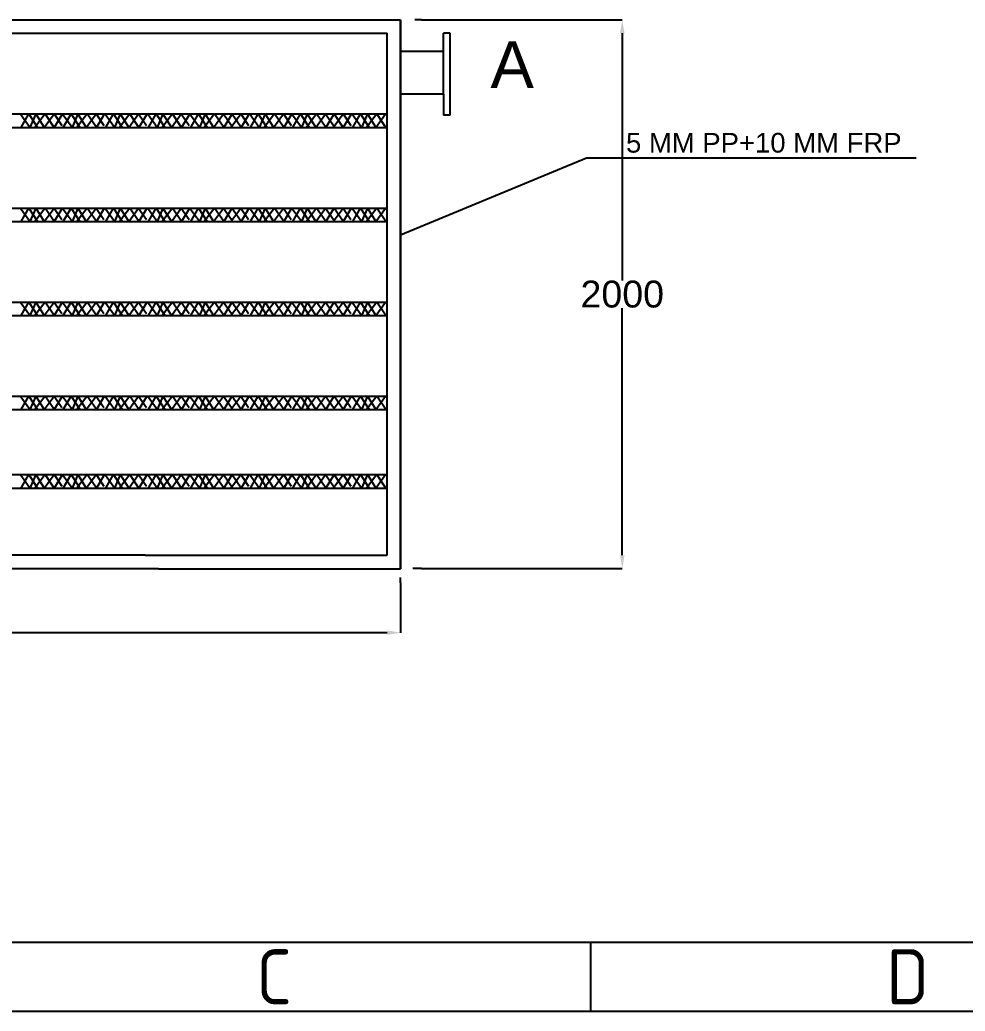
# Model space of a CAD drawing. Header units: millimetres. Extents: x 84766 to 187062, y 11889 to 33738.
# Drawn here: x 90427 to 93944, y 12145 to 15834 of the extents above; entities that cross this region are included whole.
import ezdxf
from ezdxf.enums import TextEntityAlignment as Align

# ---------------------------------------------------------------- set-up
doc = ezdxf.new("R2010")
doc.units = ezdxf.units.MM
doc.header["$LTSCALE"] = 200
doc.header["$MEASUREMENT"] = 0
doc.layers.add('EQTXT', color=6, linetype='Continuous')
doc.styles.add('ISOCP', font='isocp.shx')
doc.styles.get("Standard").update_dxf_attribs({"font": 'arial.ttf'})
doc.dimstyles.get("Standard").update_dxf_attribs({"dimtxt": 100, "dimasz": 50, "dimexe": 0.18, "dimexo": 20, "dimgap": 0.5, "dimtad": 0, "dimtih": 1, "dimtoh": 1, "dimdec": 0, "dimzin": 0, "dimdsep": 46, "dimtxsty": 'Standard', "dimcen": 0.09, "dimadec": 0, "dimazin": 0, "dimtfac": 1, "dimtdec": 0, "dimtofl": 0, "dimtmove": 0, "dimatfit": 3, "dimfxl": 1, "dimtolj": 1, "dimtzin": 0, "dimarcsym": 0})

# ---------------------------------------------------------------- blocks, each defined once
blk = doc.blocks.new('*D48')
at = {"color": 0, "lineweight": -2, "transparency": 16777216}
for p, q in [((86843.3, 13739.2), (86843.3, 13553.2)), ((91843.6, 13739.2), (91843.6, 13553.2)), ((86893.3, 13553.4), (89193.8, 13553.4)), ((91793.6, 13553.4), (89493.1, 13553.4))]:
    blk.add_line(p, q, dxfattribs=at)
at = {"color": 0, "linetype": 'Continuous', "lineweight": -2, "transparency": 16777216}
for points in [[(86893.3, 13561.7), (86893.3, 13545), (86843.3, 13553.4)], [(91793.6, 13561.7), (91793.6, 13545), (91843.6, 13553.4)]]:
    blk.add_solid(points, dxfattribs=at)
at = {"layer": 'Defpoints', "color": 0, "linetype": 'Continuous', "lineweight": -2, "transparency": 16777216}
for p in [(86843.3, 13759.2), (91843.6, 13759.2), (91843.6, 13553.4)]:
    blk.add_point(p, dxfattribs=at)
at = {"color": 0, "linetype": 'Continuous', "lineweight": -2, "transparency": 16777216, "insert": (89343.4, 13553.4), "char_height": 100, "attachment_point": 5}
blk.add_mtext('\\A1;5000', dxfattribs=at)
blk = doc.blocks.new('*D49')
at = {"color": 0, "lineweight": -2, "transparency": 16777216}
for p, q in [((91921.6, 15833.6), (92668.4, 15833.6)), ((92668.2, 15783.6), (92668.2, 14864.2)), ((92668.2, 13841.6), (92668.2, 14761.1)), ((91921.6, 13791.6), (92668.4, 13791.6))]:
    blk.add_line(p, q, dxfattribs=at)
at = {"color": 0, "linetype": 'Continuous', "lineweight": -2, "transparency": 16777216}
for points in [[(92659.9, 15783.6), (92676.6, 15783.6), (92668.2, 15833.6)], [(92659.9, 13841.6), (92676.6, 13841.6), (92668.2, 13791.6)]]:
    blk.add_solid(points, dxfattribs=at)
at = {"layer": 'Defpoints', "color": 0, "linetype": 'Continuous', "lineweight": -2, "transparency": 16777216}
for p in [(91901.6, 15833.6), (92668.2, 15833.6), (91901.6, 13791.6)]:
    blk.add_point(p, dxfattribs=at)
at = {"color": 0, "linetype": 'Continuous', "lineweight": -2, "transparency": 16777216, "insert": (92668.2, 14812.6), "char_height": 100, "attachment_point": 5}
blk.add_mtext('\\A1;2000', dxfattribs=at)

msp = doc.modelspace()

# ---------------------------------------------------------------- linework, layer by layer
at = {"linetype": 'Continuous', "lineweight": -2}
for p, q in [((88515.3, 15833.5), (91843.1, 15833.5)), ((91843.1, 13791.5), (91843.1, 15833.5)), ((91843.1, 15833.5), (91843.1, 13791.5)), ((91921.6, 15833.6), (91896.5, 15833.6)), ((88515.3, 15783.5), (91793.1, 15783.5)), ((91793.1, 13841.5), (91793.1, 15783.5)), ((92002.4, 15691.9), (92002.4, 15784.6)), ((92027.8, 15478.7), (92027.8, 15784.6)), ((92002.4, 15715.4), (91843.1, 15715.4)), ((92002.5, 15557.1), (91843.1, 15557.1)), ((92002.5, 15557.1), (92003, 15478.6)), ((89992.1, 15483.5), (91793.1, 15483.5)), ((92027.8, 15478.7), (92002.9, 15478.6)), ((89992.1, 15433.5), (91793.1, 15433.5)), ((93193.2, 15320), (93610.6, 15320)), ((93610.6, 15320), (93762.4, 15320)), ((89992.1, 15133.5), (91793.1, 15133.5)), ((89992.1, 15083.5), (91793.1, 15083.5)), ((89992.1, 14783.5), (91793.1, 14783.5)), ((89992.1, 14733.5), (91793.1, 14733.5)), ((89992.1, 14433.5), (91793.1, 14433.5)), ((89992.1, 14383.5), (91793.1, 14383.5)), ((89992.1, 14141.5), (91793.1, 14141.5)), ((89992.1, 14091.5), (91793.1, 14091.5)), ((90893.1, 13841.5), (87793.1, 13841.5)), ((90893.1, 13841.5), (91793.1, 13841.5)), ((90943.1, 13791.5), (87743.1, 13791.5)), ((90943.1, 13791.5), (91843.1, 13791.5)), ((91843.6, 13739), (91843.6, 13759.2)), ((91921.6, 13791.6), (91888.7, 13791.6))]:
    msp.add_line(p, q, dxfattribs=at)
at = {"color": 7, "linetype": 'ByBlock'}
for p, q in [((92027.8, 15784.6), (92002.4, 15784.6)), ((92002.5, 15557.1), (92002.4, 15691.9)), ((90464.2, 15433.5), (90427.5, 15483.5)), ((90431.8, 15433.5), (90460.5, 15483.5)), ((90460.5, 15483.5), (90492.7, 15433.5)), ((90485.6, 15483.5), (90464.2, 15433.5)), ((90520.4, 15483.5), (90482.3, 15433.5)), ((90485.6, 15483.5), (90516.8, 15433.5)), ((90516.8, 15433.5), (90553.7, 15483.5)), ((90554.8, 15433.5), (90520.4, 15483.5)), ((90553.7, 15483.5), (90583.1, 15440.8)), ((90583.1, 15480.6), (90554.8, 15433.5)), ((90620.8, 15433.5), (90584.1, 15483.5)), ((90588.4, 15433.5), (90617.1, 15483.5)), ((90617.1, 15483.5), (90649.3, 15433.5)), ((90642.2, 15483.5), (90620.8, 15433.5)), ((90677, 15483.5), (90638.9, 15433.5)), ((90642.2, 15483.5), (90673.4, 15433.5)), ((90673.4, 15433.5), (90710.3, 15483.5)), ((90711.4, 15433.5), (90677, 15483.5)), ((90710.3, 15483.5), (90739.7, 15440.8)), ((90739.7, 15480.6), (90711.4, 15433.5)), ((90779.2, 15433.5), (90742.4, 15483.5)), ((90746.8, 15433.5), (90775.5, 15483.5)), ((90775.5, 15483.5), (90807.6, 15433.5)), ((90800.5, 15483.5), (90779.2, 15433.5)), ((90835.3, 15483.5), (90797.2, 15433.5)), ((90800.5, 15483.5), (90831.8, 15433.5)), ((90831.8, 15433.5), (90868.7, 15483.5)), ((90869.7, 15433.5), (90835.3, 15483.5)), ((90868.7, 15483.5), (90898.1, 15440.8)), ((90898, 15480.6), (90869.7, 15433.5)), ((90937.8, 15433.5), (90901.1, 15483.5)), ((90905.4, 15433.5), (90934.1, 15483.5)), ((90934.1, 15483.5), (90966.3, 15433.5)), ((90959.2, 15483.5), (90937.8, 15433.5)), ((90994, 15483.5), (90955.9, 15433.5)), ((90959.2, 15483.5), (90990.4, 15433.5)), ((90990.4, 15433.5), (91027.3, 15483.5)), ((91028.4, 15433.5), (90994, 15483.5)), ((91027.3, 15483.5), (91056.7, 15440.8)), ((91056.7, 15480.6), (91028.4, 15433.5)), ((91094.8, 15433.5), (91058.1, 15483.5)), ((91062.4, 15433.5), (91091.1, 15483.5)), ((91091.1, 15483.5), (91123.3, 15433.5)), ((91116.2, 15483.5), (91094.8, 15433.5)), ((91151, 15483.5), (91112.9, 15433.5)), ((91116.2, 15483.5), (91147.5, 15433.5)), ((91147.5, 15433.5), (91184.4, 15483.5)), ((91185.4, 15433.5), (91151, 15483.5)), ((91184.4, 15483.5), (91213.7, 15440.8)), ((91213.7, 15480.6), (91185.4, 15433.5)), ((91211.7, 15433.5), (91248.6, 15483.5)), ((91249.6, 15433.5), (91215.2, 15483.5)), ((91248.6, 15483.5), (91278, 15440.8)), ((91277.9, 15480.6), (91249.6, 15433.5)), ((91317.7, 15433.5), (91280.9, 15483.5)), ((91285.3, 15433.5), (91314, 15483.5)), ((91314, 15483.5), (91346.2, 15433.5)), ((91339.1, 15483.5), (91317.7, 15433.5)), ((91373.8, 15483.5), (91335.7, 15433.5)), ((91339.1, 15483.5), (91370.3, 15433.5)), ((91370.3, 15433.5), (91407.2, 15483.5)), ((91408.3, 15433.5), (91373.8, 15483.5)), ((91407.2, 15483.5), (91436.6, 15440.8)), ((91436.5, 15480.6), (91408.3, 15433.5)), ((91474.7, 15433.5), (91438, 15483.5)), ((91442.3, 15433.5), (91471, 15483.5)), ((91471, 15483.5), (91503.2, 15433.5)), ((91496.1, 15483.5), (91474.7, 15433.5)), ((91530.9, 15483.5), (91492.8, 15433.5)), ((91496.1, 15483.5), (91527.4, 15433.5)), ((91527.4, 15433.5), (91564.2, 15483.5)), ((91565.3, 15433.5), (91530.9, 15483.5)), ((91564.2, 15483.5), (91593.6, 15440.8)), ((91593.6, 15480.6), (91565.3, 15433.5)), ((91592.2, 15433.5), (91629.1, 15483.5)), ((91630.2, 15433.5), (91595.7, 15483.5)), ((91629.1, 15483.5), (91658.5, 15440.8)), ((91658.4, 15480.6), (91630.2, 15433.5)), ((91698.3, 15433.5), (91661.5, 15483.5)), ((91665.9, 15433.5), (91694.5, 15483.5)), ((91694.5, 15483.5), (91726.7, 15433.5)), ((91719.6, 15483.5), (91698.3, 15433.5)), ((91754.4, 15483.5), (91716.3, 15433.5)), ((91719.6, 15483.5), (91750.9, 15433.5)), ((91750.9, 15433.5), (91787.8, 15483.5)), ((91788.8, 15433.5), (91754.4, 15483.5)), ((90464.2, 15083.5), (90427.5, 15133.5)), ((90431.8, 15083.5), (90460.5, 15133.5)), ((90460.5, 15133.5), (90492.7, 15083.5)), ((90485.6, 15133.5), (90464.2, 15083.5)), ((90520.4, 15133.5), (90482.3, 15083.5)), ((90485.6, 15133.5), (90516.8, 15083.5)), ((90516.8, 15083.5), (90553.7, 15133.5)), ((90554.8, 15083.5), (90520.4, 15133.5)), ((90553.7, 15133.5), (90583.1, 15090.8)), ((90583.1, 15130.6), (90554.8, 15083.5)), ((90620.8, 15083.5), (90584.1, 15133.5)), ((90588.4, 15083.5), (90617.1, 15133.5)), ((90617.1, 15133.5), (90649.3, 15083.5)), ((90642.2, 15133.5), (90620.8, 15083.5)), ((90677, 15133.5), (90638.9, 15083.5)), ((90642.2, 15133.5), (90673.4, 15083.5)), ((90673.4, 15083.5), (90710.3, 15133.5)), ((90711.4, 15083.5), (90677, 15133.5)), ((90710.3, 15133.5), (90739.7, 15090.8)), ((90739.7, 15130.6), (90711.4, 15083.5)), ((90779.2, 15083.5), (90742.4, 15133.5)), ((90746.8, 15083.5), (90775.5, 15133.5)), ((90775.5, 15133.5), (90807.6, 15083.5)), ((90800.5, 15133.5), (90779.2, 15083.5)), ((90835.3, 15133.5), (90797.2, 15083.5)), ((90800.5, 15133.5), (90831.8, 15083.5)), ((90831.8, 15083.5), (90868.7, 15133.5)), ((90869.7, 15083.5), (90835.3, 15133.5)), ((90868.7, 15133.5), (90898.1, 15090.8)), ((90898, 15130.6), (90869.7, 15083.5)), ((90937.8, 15083.5), (90901.1, 15133.5)), ((90905.4, 15083.5), (90934.1, 15133.5)), ((90934.1, 15133.5), (90966.3, 15083.5)), ((90959.2, 15133.5), (90937.8, 15083.5)), ((90994, 15133.5), (90955.9, 15083.5)), ((90959.2, 15133.5), (90990.4, 15083.5)), ((90990.4, 15083.5), (91027.3, 15133.5)), ((91028.4, 15083.5), (90994, 15133.5)), ((91027.3, 15133.5), (91056.7, 15090.8)), ((91056.7, 15130.6), (91028.4, 15083.5)), ((91094.8, 15083.5), (91058.1, 15133.5)), ((91062.4, 15083.5), (91091.1, 15133.5)), ((91091.1, 15133.5), (91123.3, 15083.5)), ((91116.2, 15133.5), (91094.8, 15083.5)), ((91151, 15133.5), (91112.9, 15083.5)), ((91116.2, 15133.5), (91147.5, 15083.5)), ((91147.5, 15083.5), (91184.4, 15133.5)), ((91185.4, 15083.5), (91151, 15133.5)), ((91184.4, 15133.5), (91213.7, 15090.8)), ((91213.7, 15130.6), (91185.4, 15083.5)), ((91211.7, 15083.5), (91248.6, 15133.5)), ((91249.6, 15083.5), (91215.2, 15133.5)), ((91248.6, 15133.5), (91278, 15090.8)), ((91277.9, 15130.6), (91249.6, 15083.5)), ((91317.7, 15083.5), (91280.9, 15133.5)), ((91285.3, 15083.5), (91314, 15133.5)), ((91314, 15133.5), (91346.2, 15083.5)), ((91339.1, 15133.5), (91317.7, 15083.5)), ((91373.8, 15133.5), (91335.7, 15083.5)), ((91339.1, 15133.5), (91370.3, 15083.5)), ((91370.3, 15083.5), (91407.2, 15133.5)), ((91408.3, 15083.5), (91373.8, 15133.5)), ((91407.2, 15133.5), (91436.6, 15090.8)), ((91436.5, 15130.6), (91408.3, 15083.5)), ((91474.7, 15083.5), (91438, 15133.5)), ((91442.3, 15083.5), (91471, 15133.5)), ((91471, 15133.5), (91503.2, 15083.5)), ((91496.1, 15133.5), (91474.7, 15083.5)), ((91530.9, 15133.5), (91492.8, 15083.5)), ((91496.1, 15133.5), (91527.4, 15083.5)), ((91527.4, 15083.5), (91564.2, 15133.5)), ((91565.3, 15083.5), (91530.9, 15133.5)), ((91564.2, 15133.5), (91593.6, 15090.8)), ((91593.6, 15130.6), (91565.3, 15083.5)), ((91592.2, 15083.5), (91629.1, 15133.5)), ((91630.2, 15083.5), (91595.7, 15133.5)), ((91629.1, 15133.5), (91658.5, 15090.8)), ((91658.4, 15130.6), (91630.2, 15083.5)), ((91698.3, 15083.5), (91661.5, 15133.5)), ((91665.9, 15083.5), (91694.5, 15133.5)), ((91694.5, 15133.5), (91726.7, 15083.5)), ((91719.6, 15133.5), (91698.3, 15083.5)), ((91754.4, 15133.5), (91716.3, 15083.5)), ((91719.6, 15133.5), (91750.9, 15083.5)), ((91750.9, 15083.5), (91787.8, 15133.5)), ((91788.8, 15083.5), (91754.4, 15133.5)), ((90464.2, 14733.5), (90427.5, 14783.5)), ((90431.8, 14733.5), (90460.5, 14783.5)), ((90460.5, 14783.5), (90492.7, 14733.5)), ((90485.6, 14783.5), (90464.2, 14733.5)), ((90520.4, 14783.5), (90482.3, 14733.5)), ((90485.6, 14783.5), (90516.8, 14733.5)), ((90516.8, 14733.5), (90553.7, 14783.5)), ((90554.8, 14733.5), (90520.4, 14783.5)), ((90553.7, 14783.5), (90583.1, 14740.8)), ((90583.1, 14780.6), (90554.8, 14733.5)), ((90620.8, 14733.5), (90584.1, 14783.5)), ((90588.4, 14733.5), (90617.1, 14783.5)), ((90617.1, 14783.5), (90649.3, 14733.5)), ((90642.2, 14783.5), (90620.8, 14733.5)), ((90677, 14783.5), (90638.9, 14733.5)), ((90642.2, 14783.5), (90673.4, 14733.5)), ((90673.4, 14733.5), (90710.3, 14783.5)), ((90711.4, 14733.5), (90677, 14783.5)), ((90710.3, 14783.5), (90739.7, 14740.8)), ((90739.7, 14780.6), (90711.4, 14733.5)), ((90779.2, 14733.5), (90742.4, 14783.5)), ((90746.8, 14733.5), (90775.5, 14783.5)), ((90775.5, 14783.5), (90807.6, 14733.5)), ((90800.5, 14783.5), (90779.2, 14733.5)), ((90835.3, 14783.5), (90797.2, 14733.5)), ((90800.5, 14783.5), (90831.8, 14733.5)), ((90831.8, 14733.5), (90868.7, 14783.5)), ((90869.7, 14733.5), (90835.3, 14783.5)), ((90868.7, 14783.5), (90898.1, 14740.8)), ((90898, 14780.6), (90869.7, 14733.5)), ((90937.8, 14733.5), (90901.1, 14783.5)), ((90905.4, 14733.5), (90934.1, 14783.5)), ((90934.1, 14783.5), (90966.3, 14733.5)), ((90959.2, 14783.5), (90937.8, 14733.5)), ((90994, 14783.5), (90955.9, 14733.5)), ((90959.2, 14783.5), (90990.4, 14733.5)), ((90990.4, 14733.5), (91027.3, 14783.5)), ((91028.4, 14733.5), (90994, 14783.5)), ((91027.3, 14783.5), (91056.7, 14740.8)), ((91056.7, 14780.6), (91028.4, 14733.5)), ((91094.8, 14733.5), (91058.1, 14783.5)), ((91062.4, 14733.5), (91091.1, 14783.5)), ((91091.1, 14783.5), (91123.3, 14733.5)), ((91116.2, 14783.5), (91094.8, 14733.5)), ((91151, 14783.5), (91112.9, 14733.5)), ((91116.2, 14783.5), (91147.5, 14733.5)), ((91147.5, 14733.5), (91184.4, 14783.5)), ((91185.4, 14733.5), (91151, 14783.5)), ((91184.4, 14783.5), (91213.7, 14740.8)), ((91213.7, 14780.6), (91185.4, 14733.5)), ((91211.7, 14733.5), (91248.6, 14783.5)), ((91249.6, 14733.5), (91215.2, 14783.5)), ((91248.6, 14783.5), (91278, 14740.8)), ((91277.9, 14780.6), (91249.6, 14733.5)), ((91317.7, 14733.5), (91280.9, 14783.5)), ((91285.3, 14733.5), (91314, 14783.5)), ((91314, 14783.5), (91346.2, 14733.5)), ((91339.1, 14783.5), (91317.7, 14733.5)), ((91373.8, 14783.5), (91335.7, 14733.5)), ((91339.1, 14783.5), (91370.3, 14733.5)), ((91370.3, 14733.5), (91407.2, 14783.5)), ((91408.3, 14733.5), (91373.8, 14783.5)), ((91407.2, 14783.5), (91436.6, 14740.8)), ((91436.5, 14780.6), (91408.3, 14733.5)), ((91474.7, 14733.5), (91438, 14783.5)), ((91442.3, 14733.5), (91471, 14783.5)), ((91471, 14783.5), (91503.2, 14733.5)), ((91496.1, 14783.5), (91474.7, 14733.5)), ((91530.9, 14783.5), (91492.8, 14733.5)), ((91496.1, 14783.5), (91527.4, 14733.5)), ((91527.4, 14733.5), (91564.2, 14783.5)), ((91565.3, 14733.5), (91530.9, 14783.5)), ((91564.2, 14783.5), (91593.6, 14740.8)), ((91593.6, 14780.6), (91565.3, 14733.5)), ((91592.2, 14733.5), (91629.1, 14783.5)), ((91630.2, 14733.5), (91595.7, 14783.5)), ((91629.1, 14783.5), (91658.5, 14740.8)), ((91658.4, 14780.6), (91630.2, 14733.5)), ((91698.3, 14733.5), (91661.5, 14783.5)), ((91665.9, 14733.5), (91694.5, 14783.5)), ((91694.5, 14783.5), (91726.7, 14733.5)), ((91719.6, 14783.5), (91698.3, 14733.5)), ((91754.4, 14783.5), (91716.3, 14733.5)), ((91719.6, 14783.5), (91750.9, 14733.5)), ((91750.9, 14733.5), (91787.8, 14783.5)), ((91788.8, 14733.5), (91754.4, 14783.5)), ((90464.2, 14383.5), (90427.5, 14433.5)), ((90431.8, 14383.5), (90460.5, 14433.5)), ((90460.5, 14433.5), (90492.7, 14383.5)), ((90485.6, 14433.5), (90464.2, 14383.5)), ((90520.4, 14433.5), (90482.3, 14383.5)), ((90485.6, 14433.5), (90516.8, 14383.5)), ((90516.8, 14383.5), (90553.7, 14433.5)), ((90554.8, 14383.5), (90520.4, 14433.5)), ((90553.7, 14433.5), (90583.1, 14390.8)), ((90583.1, 14430.6), (90554.8, 14383.5)), ((90620.8, 14383.5), (90584.1, 14433.5)), ((90588.4, 14383.5), (90617.1, 14433.5)), ((90617.1, 14433.5), (90649.3, 14383.5)), ((90642.2, 14433.5), (90620.8, 14383.5)), ((90677, 14433.5), (90638.9, 14383.5)), ((90642.2, 14433.5), (90673.4, 14383.5)), ((90673.4, 14383.5), (90710.3, 14433.5)), ((90711.4, 14383.5), (90677, 14433.5)), ((90710.3, 14433.5), (90739.7, 14390.8)), ((90739.7, 14430.6), (90711.4, 14383.5)), ((90779.2, 14383.5), (90742.4, 14433.5)), ((90746.8, 14383.5), (90775.5, 14433.5)), ((90775.5, 14433.5), (90807.6, 14383.5)), ((90800.5, 14433.5), (90779.2, 14383.5)), ((90835.3, 14433.5), (90797.2, 14383.5)), ((90800.5, 14433.5), (90831.8, 14383.5)), ((90831.8, 14383.5), (90868.7, 14433.5)), ((90869.7, 14383.5), (90835.3, 14433.5)), ((90868.7, 14433.5), (90898.1, 14390.8)), ((90898, 14430.6), (90869.7, 14383.5)), ((90937.8, 14383.5), (90901.1, 14433.5)), ((90905.4, 14383.5), (90934.1, 14433.5)), ((90934.1, 14433.5), (90966.3, 14383.5)), ((90959.2, 14433.5), (90937.8, 14383.5)), ((90994, 14433.5), (90955.9, 14383.5)), ((90959.2, 14433.5), (90990.4, 14383.5)), ((90990.4, 14383.5), (91027.3, 14433.5)), ((91028.4, 14383.5), (90994, 14433.5)), ((91027.3, 14433.5), (91056.7, 14390.8)), ((91056.7, 14430.6), (91028.4, 14383.5)), ((91094.8, 14383.5), (91058.1, 14433.5)), ((91062.4, 14383.5), (91091.1, 14433.5)), ((91091.1, 14433.5), (91123.3, 14383.5)), ((91116.2, 14433.5), (91094.8, 14383.5)), ((91151, 14433.5), (91112.9, 14383.5)), ((91116.2, 14433.5), (91147.5, 14383.5)), ((91147.5, 14383.5), (91184.4, 14433.5)), ((91185.4, 14383.5), (91151, 14433.5)), ((91184.4, 14433.5), (91213.7, 14390.8)), ((91213.7, 14430.6), (91185.4, 14383.5)), ((91211.7, 14383.5), (91248.6, 14433.5)), ((91249.6, 14383.5), (91215.2, 14433.5)), ((91248.6, 14433.5), (91278, 14390.8)), ((91277.9, 14430.6), (91249.6, 14383.5)), ((91317.7, 14383.5), (91280.9, 14433.5)), ((91285.3, 14383.5), (91314, 14433.5)), ((91314, 14433.5), (91346.2, 14383.5)), ((91339.1, 14433.5), (91317.7, 14383.5)), ((91373.8, 14433.5), (91335.7, 14383.5)), ((91339.1, 14433.5), (91370.3, 14383.5)), ((91370.3, 14383.5), (91407.2, 14433.5)), ((91408.3, 14383.5), (91373.8, 14433.5)), ((91407.2, 14433.5), (91436.6, 14390.8)), ((91436.5, 14430.6), (91408.3, 14383.5)), ((91474.7, 14383.5), (91438, 14433.5)), ((91442.3, 14383.5), (91471, 14433.5)), ((91471, 14433.5), (91503.2, 14383.5)), ((91496.1, 14433.5), (91474.7, 14383.5)), ((91530.9, 14433.5), (91492.8, 14383.5)), ((91496.1, 14433.5), (91527.4, 14383.5)), ((91527.4, 14383.5), (91564.2, 14433.5)), ((91565.3, 14383.5), (91530.9, 14433.5)), ((91564.2, 14433.5), (91593.6, 14390.8)), ((91593.6, 14430.6), (91565.3, 14383.5)), ((91592.2, 14383.5), (91629.1, 14433.5)), ((91630.2, 14383.5), (91595.7, 14433.5)), ((91629.1, 14433.5), (91658.5, 14390.8)), ((91658.4, 14430.6), (91630.2, 14383.5)), ((91698.3, 14383.5), (91661.5, 14433.5)), ((91665.9, 14383.5), (91694.5, 14433.5)), ((91694.5, 14433.5), (91726.7, 14383.5)), ((91719.6, 14433.5), (91698.3, 14383.5)), ((91754.4, 14433.5), (91716.3, 14383.5)), ((91719.6, 14433.5), (91750.9, 14383.5)), ((91750.9, 14383.5), (91787.8, 14433.5)), ((91788.8, 14383.5), (91754.4, 14433.5)), ((90464.2, 14091.5), (90427.5, 14141.5)), ((90431.8, 14091.5), (90460.5, 14141.5)), ((90460.5, 14141.5), (90492.7, 14091.5)), ((90485.6, 14141.5), (90464.2, 14091.5)), ((90520.4, 14141.5), (90482.3, 14091.5)), ((90485.6, 14141.5), (90516.8, 14091.5)), ((90516.8, 14091.5), (90553.7, 14141.5)), ((90554.8, 14091.5), (90520.4, 14141.5)), ((90553.7, 14141.5), (90583.1, 14098.8)), ((90583.1, 14138.6), (90554.8, 14091.5)), ((90620.8, 14091.5), (90584.1, 14141.5)), ((90588.4, 14091.5), (90617.1, 14141.5)), ((90617.1, 14141.5), (90649.3, 14091.5)), ((90642.2, 14141.5), (90620.8, 14091.5)), ((90677, 14141.5), (90638.9, 14091.5)), ((90642.2, 14141.5), (90673.4, 14091.5)), ((90673.4, 14091.5), (90710.3, 14141.5)), ((90711.4, 14091.5), (90677, 14141.5)), ((90710.3, 14141.5), (90739.7, 14098.8)), ((90739.7, 14138.6), (90711.4, 14091.5)), ((90779.2, 14091.5), (90742.4, 14141.5)), ((90746.8, 14091.5), (90775.5, 14141.5)), ((90775.5, 14141.5), (90807.6, 14091.5)), ((90800.5, 14141.5), (90779.2, 14091.5)), ((90835.3, 14141.5), (90797.2, 14091.5)), ((90800.5, 14141.5), (90831.8, 14091.5)), ((90831.8, 14091.5), (90868.7, 14141.5)), ((90869.7, 14091.5), (90835.3, 14141.5)), ((90868.7, 14141.5), (90898.1, 14098.8)), ((90898, 14138.6), (90869.7, 14091.5)), ((90937.8, 14091.5), (90901.1, 14141.5)), ((90905.4, 14091.5), (90934.1, 14141.5)), ((90934.1, 14141.5), (90966.3, 14091.5)), ((90959.2, 14141.5), (90937.8, 14091.5)), ((90994, 14141.5), (90955.9, 14091.5)), ((90959.2, 14141.5), (90990.4, 14091.5)), ((90990.4, 14091.5), (91027.3, 14141.5)), ((91028.4, 14091.5), (90994, 14141.5)), ((91027.3, 14141.5), (91056.7, 14098.8)), ((91056.7, 14138.6), (91028.4, 14091.5)), ((91094.8, 14091.5), (91058.1, 14141.5)), ((91062.4, 14091.5), (91091.1, 14141.5)), ((91091.1, 14141.5), (91123.3, 14091.5)), ((91116.2, 14141.5), (91094.8, 14091.5)), ((91151, 14141.5), (91112.9, 14091.5)), ((91116.2, 14141.5), (91147.5, 14091.5)), ((91147.5, 14091.5), (91184.4, 14141.5)), ((91185.4, 14091.5), (91151, 14141.5)), ((91184.4, 14141.5), (91213.7, 14098.8)), ((91213.7, 14138.6), (91185.4, 14091.5)), ((91211.7, 14091.5), (91248.6, 14141.5)), ((91249.6, 14091.5), (91215.2, 14141.5)), ((91248.6, 14141.5), (91278, 14098.8)), ((91277.9, 14138.6), (91249.6, 14091.5)), ((91317.7, 14091.5), (91280.9, 14141.5)), ((91285.3, 14091.5), (91314, 14141.5)), ((91314, 14141.5), (91346.2, 14091.5)), ((91339.1, 14141.5), (91317.7, 14091.5)), ((91373.8, 14141.5), (91335.7, 14091.5)), ((91339.1, 14141.5), (91370.3, 14091.5)), ((91370.3, 14091.5), (91407.2, 14141.5)), ((91408.3, 14091.5), (91373.8, 14141.5)), ((91407.2, 14141.5), (91436.6, 14098.8)), ((91436.5, 14138.6), (91408.3, 14091.5)), ((91474.7, 14091.5), (91438, 14141.5)), ((91442.3, 14091.5), (91471, 14141.5)), ((91471, 14141.5), (91503.2, 14091.5)), ((91496.1, 14141.5), (91474.7, 14091.5)), ((91530.9, 14141.5), (91492.8, 14091.5)), ((91496.1, 14141.5), (91527.4, 14091.5)), ((91527.4, 14091.5), (91564.2, 14141.5)), ((91565.3, 14091.5), (91530.9, 14141.5)), ((91564.2, 14141.5), (91593.6, 14098.8)), ((91593.6, 14138.6), (91565.3, 14091.5)), ((91592.2, 14091.5), (91629.1, 14141.5)), ((91630.2, 14091.5), (91595.7, 14141.5)), ((91629.1, 14141.5), (91658.5, 14098.8)), ((91658.4, 14138.6), (91630.2, 14091.5)), ((91698.3, 14091.5), (91661.5, 14141.5)), ((91665.9, 14091.5), (91694.5, 14141.5)), ((91694.5, 14141.5), (91726.7, 14091.5)), ((91719.6, 14141.5), (91698.3, 14091.5)), ((91754.4, 14141.5), (91716.3, 14091.5)), ((91719.6, 14141.5), (91750.9, 14091.5)), ((91750.9, 14091.5), (91787.8, 14141.5)), ((91788.8, 14091.5), (91754.4, 14141.5))]:
    msp.add_line(p, q, dxfattribs=at)
at = {"linetype": 'ByBlock'}
for p, q in [((91843.1, 15033.5), (92534.6, 15320)), ((92534.6, 15320), (93193.2, 15320))]:
    msp.add_line(p, q, dxfattribs=at)
at = {"color": 0}
for p, q in [((85279, 12401.4), (99651.3, 12401.4)), ((92551.6, 12145.1), (92551.6, 12401.4)), ((85022.7, 12145.1), (99907.7, 12145.1))]:
    msp.add_line(p, q, dxfattribs=at)

# ---------------------------------------------------------------- texts
msp.add_text('5 MM PP+10 MM FRP ', height=73.19, dxfattribs=at).set_placement((92682.2, 15339.6))
at = {"color": 0, "style": 'ISOCP'}
for s, p in [('C', (91372.6, 12273.3)), ('D', (93730.6, 12273.3))]:
    msp.add_text(s, height=205, dxfattribs=at).set_placement(p, align=Align.MIDDLE)
at = {"layer": 'EQTXT', "color": 7, "linetype": 'ByBlock', "insert": (92177.9, 15753.7), "char_height": 173.2, "attachment_point": 1}
msp.add_mtext('A', dxfattribs=at)

# ---------------------------------------------------------------- dimensions: what is measured, and where the dimension line sits
at = {"linetype": 'Continuous', "lineweight": -2}
dim = msp.add_linear_dim(base=(92668.2, 15833.6), p1=(91901.6, 13791.6), p2=(91901.6, 15833.6), angle=90, text='2000', dimstyle='Standard', override={"dimfxl": 110}, dxfattribs=at)
dim.commit()
dim.dimension.update_dxf_attribs({"geometry": '*D49', "text_midpoint": (92668.2, 14812.6)})
dim = msp.add_linear_dim(base=(91843.6, 13553.4), p1=(86843.3, 13759.2), p2=(91843.6, 13759.2), dimstyle='Standard', override={"dimfxl": 110}, dxfattribs=at)
dim.commit()
dim.dimension.update_dxf_attribs({"geometry": '*D48', "text_midpoint": (89343.4, 13553.4)})

doc.saveas('drawing.dxf')
